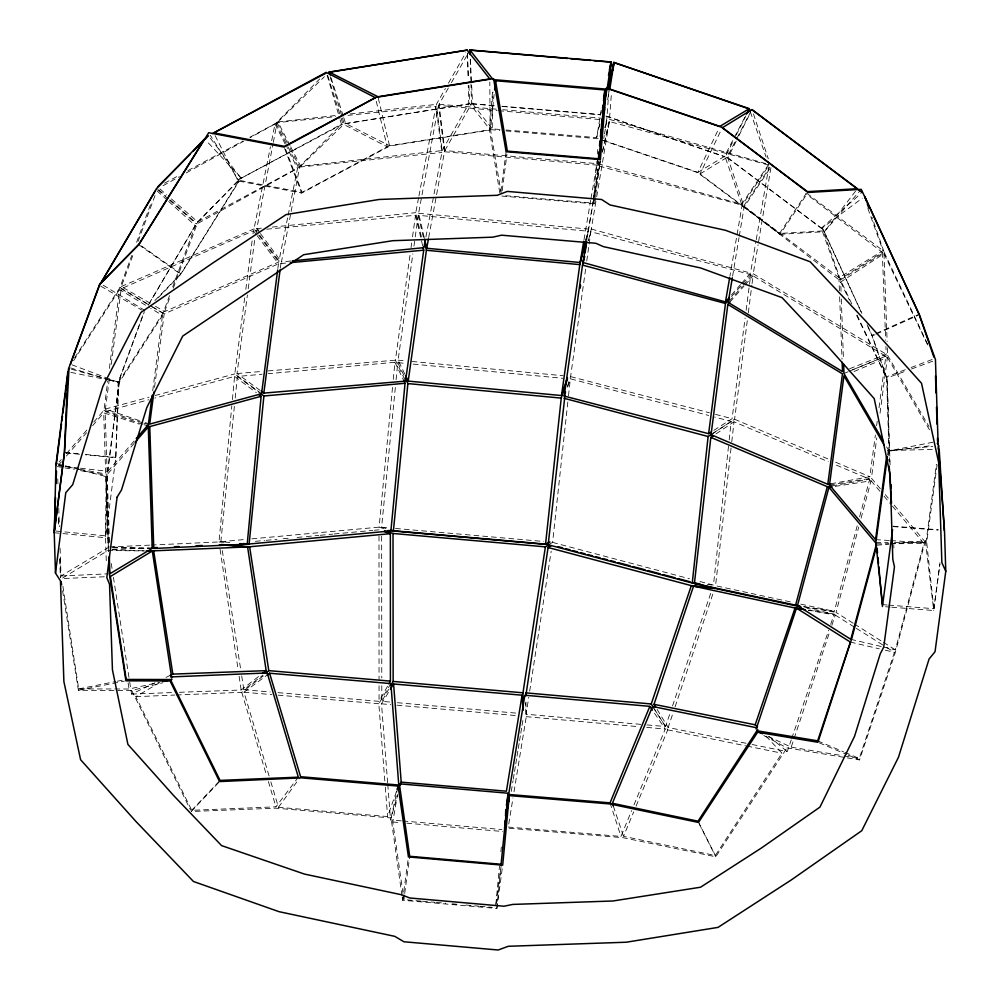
<?xml version="1.0" encoding="UTF-8"?>
<svg xmlns="http://www.w3.org/2000/svg" width="1000" height="1000" viewBox="0 0 1000 1000"><rect width="100%" height="100%" fill="white"/><g stroke="black" fill="none" stroke-linecap="round" stroke-linejoin="round"><path stroke-width="0.75" stroke-dasharray="5 3.75" d="M499.925 129.488L492.25 128.837L492.912 91.912M108.425 380.037L118.95 382.175L107.163 474.263L105.725 535.887L55.9 531.05M106.287 560.737L105.562 537.725L115.838 457.388L118.125 382.512L143.238 314.237M118.95 382.175L115.725 457.762L85.525 454.837M448.338 88.025L439.062 104.25L444.8 150.55L597.087 163.625L597.312 160.562M599.763 127.013L599.975 123.963M608.837 91.175L606.825 118.65L604.888 127.65M768.662 164.412L741.675 204.338L599.763 164.2L599.987 161.137M602.362 152.25L609.487 119.388L611.425 93.238M499.8 192.887L489.462 130.137L492.612 90.75M593.638 198.463L593.25 203.05L503.125 195.5M593.763 196.925L596.737 161.725M597.375 154.075L597.762 149.488M501.85 196.075L594.575 203.85L598.212 160.95M151.2 545.062L218.988 541.95L231.825 405.788M232.4 399.6L234.587 376.388L154.825 398.088M383.525 528.575L379.113 527.137L392.688 385.613M393.288 379.387L394.925 362.275L268.25 373.688M495.85 904.488L499.538 865.662M500.875 851.688L501.312 847.025M402.188 897.2L402.612 900.25L496.863 908.475L500.712 868.162M386.025 528.55L381.6 527.238L395.487 385.938M396.1 379.725L397.775 362.65L405.487 363.387M229.788 542.438L220.863 541.712L234.425 405.812M235.2 398.088L237.362 376.475L262.075 374.25M501.312 193.837L490.513 129.637L494.125 94.488M549.275 544.175L552.6 542.413L567.837 401.925M568.513 395.75L570.35 378.775L708.637 415.462M728.512 446.15L713.462 585.125L696.925 580.737M729.188 439.975L731.188 421.45L714.663 417.062M731.05 448.075L715.562 585.725L793.2 602.487M731.75 441.887L734.013 421.788L828.263 461.688M80.5 468.212L107.863 471.312L119.237 382.35L162.463 315.425L150.762 308.35M93.787 422.013L103.963 410.275L107.762 380.863M109.362 368.475L119.575 289.5L149.462 307.575M152.725 390.75L162.463 315.425M261.562 393.725L234.8 373.888L244.812 296.962M245.825 289.275L252.225 240.037M253.025 233.888L253.425 230.812L121.2 288.738L111.062 365.85M277.863 268.463L278.475 263.825L257.137 235.7M713.838 430.35L732.087 418.688L745.125 318M746.137 310.262L750.75 274.625L590.837 231.713L588.663 240.425M711.062 434.688L734.587 419.237L747.5 319.012M748.3 312.85L751.875 285.1M752.075 283.55L753.062 275.837L885.85 356.3L878.662 410.35M139.35 420.6L105.388 409.038L109.438 378.188M154.525 387.375L164.188 313.9L278.475 263.825M500.9 191.375L506.1 151.713M502.163 190.787L506.962 154.175M593.65 200L598.638 161.85M594.575 203.85L600.375 159.6M260.163 390.425L237.013 373.55L247.4 294.95M248.212 288.775L254.938 237.913M280.325 268.175L280.938 263.55L259.65 235.15M830.788 483.775L869.825 476.737L875.375 435.05M876.612 425.788L877.225 421.15M880.362 488.775L871.438 478.2L876.775 437.925M880.05 413.15L887.425 357.388L853.763 371.637M890.825 540.6L925.938 542.825L936.363 464.35M888.737 605.138L933.825 608.688L939.975 562.762M891.762 607.225L933.737 610.525L939.938 564.212M402.612 900.25L408.225 858.487M420.975 901.087L403.888 899.587L404.513 894.95M404.712 893.413L409.712 856.287M495.962 904.5L501.375 864.287M496.863 908.475L502.688 865.175M887.6 455.15L888.225 450.538L933.012 449.412M933.825 608.688L926.7 542.362L937.15 464.525M404.862 379.725L395.412 360.175L410.175 253.8M411.025 247.638L411.675 243.012M412.525 236.838L415.525 215.263L266.8 229.188M404.837 374.125L398.088 360.163L412.875 253.825M413.95 246.125L415.012 238.412M415.238 236.875L418.237 215.3L588.138 231.213L586.838 240.463M567.413 386.337L570.6 376.613L585.887 267.162M586.75 261L588.9 245.588M589.113 244.037L590.837 231.713M640.763 724.362L526.138 714.237L528.737 697.312M529.688 691.162L551.175 551.213M506.075 130L596.688 137.637L601.25 110.025M511.275 791.438L513.025 780.688M513.275 779.163L514.288 773.025M514.538 771.488L515.538 765.35M515.788 763.812L516.788 757.675M517.038 756.137L518.038 750M518.288 748.462L519.288 742.325M519.538 740.788L520.538 734.65M520.788 733.112L521.8 726.975M522.05 725.45L523.05 719.3M508.75 824L513 797.938M514 791.8L526.263 716.675L525.363 702.887M732.588 276.238L739.013 237.712M739.262 236.175L744.15 206.9L771.062 166.875L758.325 243.225M743.225 285.238L753.238 273.775L758.075 244.762M584.012 239.675L590.712 200.1M590.962 198.575L597.65 160.588M585.562 240.712L588.438 229.075L593.112 201.462M593.375 199.938L599.85 161.588M603.75 138.575L604.263 135.512M604.525 133.975L606.862 120.175L602.225 119.763M586.838 239.55L600.212 161.637M588.387 240.688L591.275 229.037L596.45 198.312M596.7 196.775L609.375 121.487L769.075 165.175L742.125 205.2L729.975 275.812M403.013 893.5L392.788 821.975L397.512 794.5M741.5 283.45L750.5 273.062L755.987 241.15M756.25 239.638L768.812 166.688M424.25 237.625L418.612 213.3L438.488 105.412L497.188 110.562M428.688 237.537L436.312 196.175M436.587 194.638L444.5 151.75L438.488 105.412M421.425 237L415.775 212.662L418.65 197.475M418.938 195.963L435.9 106.35L348.013 115.363M425.925 236.9L441.912 152.487L435.9 106.35M259.525 232.35L256.788 228.65L273.025 143.837M273.312 142.325L277.075 122.638L335.675 116.625M290.75 261.025L281.462 261.962L290.837 212.987M291.125 211.462L299.625 167.075L289.05 146.237M601.237 111.8L600.65 114.812L502.638 106.463M257.688 233.787L254.025 228.875L270.45 146.762M271.675 140.675L275.012 123.95L250.438 137.5M155.438 306.275L164.613 311.588L278.775 261.988L287.838 216.737M288.137 215.238L297.488 168.475L286.962 147.6M607.6 99.65L609.525 90.575M596.688 137.637L599.925 122.5M597.087 163.625L597.737 160.625M599.763 164.2L600.413 161.213M401.975 895.675L391.062 817.95L397.413 789.112M605.15 127.662L606.862 120.175M602.587 151.237L609.375 121.487M585.962 239.938L588.138 231.213M853.175 623.225L836.05 612.413L858.713 527.137M861.1 518.162L871.05 480.763L831.925 486.887M804.475 606.763L834.3 611.362L857.625 524.275M859.638 516.763L869.688 479.225L833.975 464.113M883.462 647.038L895.325 649.837L923.938 543.525L892 505.637M890.487 543.987L925.362 540.8L895.175 652.95L859.538 759.912L786.988 747.875L762.938 735.1M401.35 820.863L390.525 819.938L397.512 795.212M567.65 387.137L570.35 378.775M844.163 755.962L859.3 758.475L894.45 652.337L886.562 647.375M746.025 743.275L668.162 727.513L673.112 712.712M675.1 706.787L714.225 589.85M767.95 736.312L791.2 747.175L793.637 739.837M794.137 738.375L829.887 631.225M831.85 625.35L835.275 615.075L808.425 610.288M646.963 724.912L665.537 726.55L670.55 711.787M672.55 705.888L711.075 592.2M752.125 744.513L787.237 751.625L791.237 739.912M791.737 738.45L828.7 630.188M830.7 624.338L834.2 614.1L806.975 608.237M270.863 781.9L278.475 807.3L387.587 816.55L396.737 790.763M74.638 357.75L119.975 287.488L131.788 255.438M136.613 242.325L151.65 201.537M71.888 364.8L118.4 382.312L144.412 311.613M118.4 382.312L163.038 313.163L169.488 295.65M172.712 286.887L195.287 225.6L168.312 201.1M150.188 303.238L121.325 286.537L133.225 254.412M138.1 241.275L155.4 194.562M164.613 311.588L170.575 295.5M173.287 288.188L197.138 223.825L297.488 168.475M508.25 827.062L620.975 836.425L631.6 810.65M633.962 804.925L665.263 729.05L653.275 711.388M766.062 736.137L781.975 753.213L715.325 855.525L623.525 836.338L633.675 811.875M636.075 806.125L667.725 729.875L652.562 706.488M603.688 140.463L697.875 172.387L718.525 129.15M855.525 191.188L825.037 230.812L779.5 233.463L700.05 173.95L721.55 129.213M867.862 208.512L882.987 250.613L839.062 277.712L743.75 205.963L727.862 157.825L736.15 141.263M738.913 135.75L750.65 112.287M741.675 204.338L725.188 157.012L733.462 140.55M736.225 135.062L745.9 115.85M700.05 173.95L726.975 157.413L736.188 139.675M736.9 138.312L750.362 112.387M697.875 172.387L724.4 156.45L733.65 138.7M734.362 137.338L745.037 116.85M278.025 692.638L379.062 701.35L388.9 683.825M290.712 146.862L300.663 166.262L442.125 150.612L436.35 104.388L445.412 88.488M448.438 83.188L465.8 52.725M442.125 150.612L468.75 103.9L468.25 85.45M389.575 702.025L381.8 701.338L388.6 689.388M451.438 82.613L468.45 52.85M444.8 150.55L471.525 103.812L470.962 83.875M148.25 305.25L196.175 223.875L240.863 177.688L206.737 141.2M149.175 303.55L195.287 225.6M384.825 781.012L378.812 703.75L390.125 684.85M387.638 782.775L381.5 703.825L389.562 690.588M154.887 300.538L180.963 273.75L240.863 177.688M158.575 297.387L180.787 274.288L239.125 181.137L210.338 135.312M73.587 360.7L119.575 289.5M509.175 828.238L622.95 837.688L715.8 856.775L786.988 747.875M779.5 233.463L805.738 194.175M601.512 140L697.55 172.55L780.062 234.288L807.15 193.725M743.75 205.963L769.812 167.362M278.475 807.3L299.713 777.938M159.85 682.5L135.838 696.675L191.737 810.312L275.938 806.825L298.337 777.163M58.35 465.363L61.375 461.863M66.425 456.037L86.575 432.7M92.625 425.7L103.713 412.863L139.375 424.15M108.85 542.975L106.575 475.25L134.05 443.45M59.225 461.925L61.262 459.575M66.338 453.7L87.688 429.062M107.863 471.312L134.188 440.938M731.488 294.975L740.487 284.6M729.212 301.288L742.225 286.388M780.062 234.288L824.287 231.713L860.225 190.525M731.55 296.55L741.65 285.012M742.663 283.863L750.75 274.625M729.862 302.113L743.988 286.125M745 284.975L753.062 275.837M191.737 810.312L220.05 780.4M218.512 782.688L191.25 811.488L275.738 808.175L391.062 817.95M249.75 137.325L275.875 123.263L319.688 78.95M171.375 198.9L197.675 221.887L298.5 167.613L341.413 124.2L340.112 119.763M197.675 221.887L241.012 178.337L341.413 124.2M290 145.488L277.913 121.925L324.438 76.65M300.663 166.262L344.175 123.938L468.75 103.9M839.062 277.712L821.287 228.263L860.95 193.562M179.412 692.3L241.163 690.013L260.2 675.263M241.7 675.925L243.825 689.688L262.85 675.175M176.337 695L241.75 692.312L267.225 672.95M851.775 303.863L840.487 279.975L822.337 227.887L862.2 198.238M269.062 775.913L243.988 692.225L267.15 675.037M715.987 433.913L734.013 421.788M841.038 291.325L840.7 282.013L883.988 253.637L927.625 344.925M713.238 433.162L731.188 421.45M839.412 290.663L839 279.775L882.312 252.35L805.675 193.463M840.487 279.975L884.188 252.325L871.875 216.988M60.1 548.225L61.025 575.975L108.075 547.75L103.713 412.863M163.038 185.712L179.425 176.675M186.25 172.913L243.612 141.275M164.525 183.2L178.275 175.8M187.9 170.625L242.875 141.025M215.138 135.625L237.65 180.037L302.137 192.35L387.225 146.812L376.125 100.662M239.125 181.137L301.712 193.075L389.75 146.025L489.462 130.137M237.65 180.037L342.938 124.038L387.225 146.812M129.65 681.787L131.562 694.075L154.95 682.763M165.963 677.438L170.087 675.438M905.263 369.725L886.3 376.925L871.9 335.312L874.675 334.062M876.062 333.45L917.65 314.788M890.1 464.888L887.125 379L872.237 335.913L875.013 334.675M876.4 334.05L917.987 315.4M121.325 286.537L254.025 228.875M843.962 373.475L848.188 371.725M849.587 371.138L887.613 355.387L887.337 347.675M852.6 369.762L885.85 356.3M849.55 368.775L886.2 354.212L885.913 346.5M911.087 367.512L934.425 358.65M933.025 442.225L888.938 450.85L886.625 378.088L905.688 371.112M911.55 368.963L933.55 360.9M105.388 409.038L149.025 397.188M155.037 395.55L234.8 373.888M109.45 542.312L105.15 411.6L148.8 399.725M62.587 590.85L78.4 690.288L131.713 690.462L162.7 682.8M62.9 586.25L78.688 688.913L129.05 689.013L158.65 682.475M78.688 688.913L115.812 681.513M117.287 681.213L126.2 679.438M78.4 690.288L124.425 681.112M831.862 485.9L869.688 479.225M829.5 485.012L871.438 478.2M343.725 117.613L345.6 123.488L389.525 145.738L490.125 129.713L489.8 82M345.6 123.488L469.787 103.787L490.125 129.713M889.4 451.087L932.062 445.538M277.913 121.925L337.9 115.288M350.213 113.925L436.35 104.388M299.625 167.075L441.912 152.487M256.788 228.65L261.413 228.175M272.225 227.1L415.775 212.662M259.05 229.913L255.95 230.212L258.725 233.912M280.938 263.55L285.587 263.113M255.362 541.312L264.637 540.45M266.175 540.312L277 539.3M283.175 538.725L290.912 538.013M297.087 537.438L304.812 536.712M306.363 536.575L318.725 535.425M320.275 535.275L332.638 534.125M334.175 533.975L358.913 531.675M360.45 531.538L372.812 530.388M374.363 530.237L379 529.812M887.387 450.613L932.775 446.438M220.863 541.712L245.688 539.425M251.887 538.862L379.113 527.137M876.838 545.237L888.962 544.125M237.013 373.55L261.85 371.45M268.062 370.925L395.412 360.175M109.612 546.975L149.662 545.138M112.212 549.538L149.488 547.863M61.025 575.975L108.362 573.825M104.288 576.775L61.725 578.587L107.875 550.525L144.65 550.925M135.838 696.675L174.775 695.062M131.562 694.075L173.238 692.537M876.525 543.85L888.763 543.763M890.288 543.75L923.938 543.525M875.863 542.65L888.188 542.587M894.35 542.55L926.7 542.362M112.638 547.825L152.213 548.375M112.188 549.788L144.488 550.862M112.65 547.075L149.2 548.325M875.562 539.637L889.3 540.513M893.188 526.2L938.275 529.75M892.975 526.575L938.062 530.125M882.525 604.65L887.188 605.013M885.55 606.737L890.212 607.1M218.988 541.95L226.412 542.537M470.363 59.212L472.562 103.75L495.65 105.7M501.812 106.225L600.3 114.537M471.525 103.812L496.413 105.925M490.513 129.637L499.787 130.412M505.975 130.938L598.675 138.775M243.988 692.225L271.887 694.613M278.075 695.138L378.812 703.75M439.062 104.25L496.538 109.188M502.75 109.712L600.612 118.112M243.825 689.688L270.25 691.963M381.5 703.825L390.763 704.638M396.938 705.175L515.825 715.562M402.9 821L501.925 829.538M392.788 821.975L400.538 822.65M406.737 823.188L502.788 831.5M422.525 901.225L434.963 902.3M436.512 902.438L445.838 903.25M452.05 903.8L459.812 904.475M466.037 905.013L478.462 906.1M480.012 906.237L492.45 907.325M498.738 110.688L600.675 119.625M444.5 151.75L596.625 165.087M381.6 527.238L389.325 527.913M395.5 528.462L543.787 541.487M397.362 702.7L517.2 713.213M526.263 716.675L639 726.712M646.725 727.4L665.263 729.05M418.612 213.3L588.438 229.075M398.088 360.163L405.8 360.9M411.975 361.475L563.263 375.737M413.212 364.113L562.888 378.3M64.5 452.413L79.6 453.875M85.638 454.462L115.838 457.388M65.9 452.938L79.488 454.25M54.225 532.737L105.562 537.725L106.15 476.637L77.725 469.113M707.4 584.525L711.95 584.975M59.212 465.788L63.775 466.3M65.3 466.475L78.975 468.038M808.6 610.138L834.2 614.1M791.2 747.175L842.65 755.713M803.413 606.688L836.05 612.413M57.35 466.538L63.5 467.625M65.037 467.9L74.275 469.525M80.425 470.625L106.575 475.25M58.938 465.412L78.525 469.012M80.037 469.288L107.163 474.263M70.85 372.362L106.925 379.725M667.725 729.875L745.413 745.75M746.938 746.062L781.975 753.213M800.812 604.138L834.3 611.362M850.375 642.075L879.25 648.8M885.337 650.212L894.45 652.337M850.825 639.325L881.975 646.688M570.6 376.613L709.45 412.788M715.487 414.363L732.087 418.688M56.775 463.562L76.225 468.713M552.6 542.413L689.412 578.737M599.2 166.1L742.125 205.2M71.55 369.288L107.312 379.087M108.8 379.5L119.237 382.35M591.275 229.037L750.5 273.062M609.487 119.388L767.163 163.988M70.537 367.912L107.713 379.325M109.2 379.775L118.125 382.512M103.963 410.275L142.438 422.675M143.912 423.15L148.35 424.575M105.15 411.6L142.562 424.175M144 424.663L146.875 425.625M605.95 116.025L724.4 156.45M145.262 422.612L149.688 424.113M606.312 116.25L725.188 157.012M734.587 419.237L828.55 459.188M835.662 462.212L869.825 476.737M817.663 740.837L843.512 751.787M844.938 752.4L859.3 758.475M819.338 742.875L846.625 754.438M848.062 755.037L859.538 759.912M100.775 286.137L141.762 310.062M121.2 288.738L164.188 313.9M119.975 287.488L151.287 306.163M152.6 306.938L163.038 313.163M753.238 273.775L886.2 354.212M103.188 285.212L145.113 310.587M835.275 615.075L855 627.5M856.312 628.325L885.25 646.538M854.488 624.062L882.15 641.525M883.475 642.362L895.325 649.837M141.5 245.975L180.963 273.75M138.787 244.725L180.787 274.288M237.362 376.475L259.075 392.438M726.975 157.413L825.037 230.812M234.587 376.388L256.312 392.675M806.875 193.312L882.987 250.613M727.862 157.825L821.287 228.263M744.15 206.9L839 279.775M769.425 736.725L787.237 751.625M159.938 188.9L166.8 194.9M158.737 189.75L165.712 195.95M170.375 200.075L197.138 223.825M157.7 189.638L168.2 198.975M169.363 200.012L196.175 223.875M157.062 190.9L167.188 200.087M885.312 494.65L888.288 498.175M894.237 505.225L925.938 542.825M871.05 480.763L880.025 491.425M884.013 496.163L891 504.45M472.562 103.75L492.25 128.837M210.387 138.212L241.012 178.337M253.425 230.812L256.212 234.475M258.612 235.012L278.775 261.988M260.438 233.588L281.462 261.962M654.412 708.975L665.537 726.55M657.15 709.475L668.162 727.513M887.613 355.387L928.988 426.562M887.425 357.388L930.25 431.138M886.612 446.85L888.938 450.85M275.875 123.263L298.5 167.613M277.075 122.638L288.35 144.85M698.012 821.188L715.325 855.525M699.188 823.825L715.8 856.775M275.012 123.95L286.25 146.213M131.713 690.462L190.562 810.1M397.775 362.65L403.837 375.213M394.925 362.275L403.7 380.475M840.7 282.013L849.35 300.113M856.675 315.438L886.625 378.088M884.188 252.325L927.812 344.663M857.087 315.1L886.3 376.925M822.337 227.887L862.113 314.113M867.987 326.825L871.9 335.312M824.287 231.713L861.875 313.387M867.062 324.65L872.237 335.913M285.575 149.225L302.137 192.35M284.6 148.512L301.712 193.075M750.362 111.9L766.125 157.125M613.337 806.162L623.525 836.338M753.462 113.888L768.288 158.825M610.037 802.862L620.975 836.425M331.1 77.925L343.263 116.137M327.75 75.625L340.637 116.7M341.1 118.162L342.938 124.038M241.75 692.312L266.613 775.588M268.387 781.538L275.938 806.825M330.175 76.762L341.987 116.562M342.425 118.038L344.175 123.938M327.125 75.263L339.688 118.275M415.525 215.263L423 247.138M378.3 98.212L389.525 145.738M418.237 215.3L423.562 238.113M111.263 563.513L112.212 569.65M113.413 577.337L129.412 680.25M222.3 550.6L240.75 669.812M128.112 682.862L129.05 689.013M220.075 549.3L238.188 670.125M239.1 676.25L241.163 690.013M403.237 895.025L403.888 899.587M925.362 540.8L933.737 610.525M387.762 784.325L390.525 819.938M385.312 787.188L387.587 816.55M888.225 450.538L888.9 461.4M467.362 53.225L468.612 79.275M468.9 85.4L469.787 103.787M882.312 252.35L885.675 340.325M839.65 296.887L842.025 359.137M883.988 253.637L887.125 341.512M841.312 299.075L843.462 359.525M108.663 551.062L106.15 476.637L108.513 551.525M57.763 478.862L57.975 485.037M58.75 508.15L59.375 526.65M58.612 517.975L58.875 525.75M59.962 558.4L60.6 577.05M893.775 544.925L893.875 548.05M887.125 379L889.75 461.912M58.525 519.113L58.762 526.838M59.787 559.237L60.362 577.762M470.262 59.35L470.913 82.338M467.388 53.15L468.088 79.3M525.925 702.025L526.138 714.237M381.65 536.213L381.775 677.975M381.775 685.763L381.8 701.338M379 536.05L379.05 679.513M379.05 685.75L379.062 701.35"/><path stroke-width="1.5" d="M508.575 802.212L508.675 794.45L524.862 695.225L649.837 706.35L652.412 710.125M505.188 825.175L505.35 820.537M505.525 815.9L505.75 809.725M938.263 446.3L944.488 530.237L945.775 571.287L935.037 651.712L929.075 659.025L898.462 757.275L861.762 830.713L791.137 880.05L718.025 927.387L626.225 942.225L508.288 946.287L498.175 950L403.913 941.762L394.787 936.35L278.988 911.663L193.45 881.488L135.825 821.35L80.588 759.712L63.888 681.587L60.462 580.85L55.487 573.1L54.225 532.737L55.525 497.388M56.037 483.55L56.5 471.25M608.95 89.637L610.95 62.162L593.913 60.712M613.125 70.15L613.7 62.462L749.35 108.987L750.362 111.9M604.85 89.975L599.038 158.8L507.362 151.125L495.538 80.738L604.85 89.975L603.5 100.65M598.475 157.887L599 151.75M599.525 145.625L599.913 141.025M146.875 425.625L149.762 426.587L153.763 548.475L247.2 544.188L261.137 396.287L258.725 394.487M876.438 546.737L851.462 639.513L817.913 742.275L757.6 732.262L698.5 822.45L609.913 803.95L509.275 795.6L502.688 865.175L408.438 856.938L398.088 786.075L301.4 777.875L219.562 781.575L170.087 680.987L125.913 680.812L109.438 574.325L108.863 557.263M403.7 380.475L405.05 383.275L390.887 530.962L249.125 544.012L243.175 543.525M501.012 865.062L508.137 793.238L399.35 783.812L398.3 789.925M549.975 542.025L545.562 544.113L393.413 530.75L407.887 383.575L405.188 378M249.125 544.012L263.9 395.988L260.287 393.325M494.588 89.9L495.538 80.738M545.562 544.113L561.25 398.113L567.513 378.738M564.95 395.5L548.175 544.75L692.25 583.013L699.825 583.763M692.25 583.013L708.112 436.512L711.963 434M800 606.075L694.4 583.55L710.837 437.375L713.413 435.65M600.413 136.475L605.625 94.2M602.537 108.275L602.925 105.225M56.175 465.438L61.487 423.875M61.887 420.8L62.475 416.188M62.862 413.1L65.425 393.1M65.812 390.012L66.413 385.4M66.8 382.325L68.575 368.462M54.225 532.737L64.5 452.413L69.05 367.45L99.688 284.15L138.787 244.725L208.7 132.7L284.05 147.075L375.975 97.362L493.575 78.625L506.1 151.713L600.375 159.6L606.362 88.162L722.25 127.45L808 192.463L861.263 189.35L919.375 314.775L935.45 359.562L938.15 444.738M55.487 573.1L65.775 492.688L72.737 484.625L102.9 386.35L140.912 312.462L212.787 263.025L286.163 214.55L379.188 199.462L497.238 195.3L507.35 191.412L601.625 199.5L610.037 204.963L725.487 230.287L810.175 261.788L865.387 320.637L921.525 383.275L938.688 462.675L941.862 562.65L945.775 571.287M152.125 395.363L148.35 424.575L136.213 438.6M277.663 270.012L261.562 393.725L149.688 424.113L153.912 391.962M584.675 256.388L582.513 265.1L564.212 396.062L708.625 433.688L725.487 303.475L729.525 298.863M729.862 302.113L727.85 304.4L711.062 434.688L827.788 484.312L830.788 483.775M423 247.138L423.713 250.175L405.538 381.125L263.812 393.1L280.125 269.725M827.788 484.312L842.475 373.862L727.85 304.4M886.575 456.75L875.562 539.637L829.5 485.012L843.95 375.8L884.287 445.262M892.562 529.637L882.438 606.487L878.8 566.675M938.413 448.963L938.825 445.887L937.262 443.2M887.4 456.675L875.863 542.65L882.525 604.65M938.575 453.837L939.2 449.263L944.275 530.612M567.438 377.55L561.512 395.55L408.225 381.1L426.413 250.275L424.637 242.675M561.512 395.55L579.8 264.637L585.6 241.388M506.425 805.475L508.137 793.238M580.163 288.275L580.6 285.188M585.112 252.8L586.413 243.55M504.562 827.862L509.275 795.6M523.3 707.775L522.975 692.812L545.4 546.862L549.388 544.738L548.925 547.812M525.812 695.925L548.088 547.5L551.112 545.675M602.087 121.013L602.55 118.025M602.513 110.388L607.038 89.188L611.3 61.938L469.9 50L470.138 54.612M614 62.488L609.837 89.062L719.862 126.363L749.312 108.663L614 62.488L608.362 89.513M390.363 689.262L393.587 683.975L522.087 695.2L506.413 791.2L401.213 782.125L400.4 785.037M732.325 277.787L728.213 302.438L842.5 371.587L842.15 362.25M424.6 239.137L426.712 248.263L580.15 262.512L583.75 241.2M729.488 297.288L725.487 301.9L582.975 262.5L586.575 241.088M725.487 301.9L729.712 277.337M426.712 248.263L428.413 239.075M425.35 239.975L423.9 247.65L292.3 260.875M603.975 112.225L604.562 109.213M608.387 89.6L613.7 62.462M609.475 69.688L610.95 62.162M608.475 75.462L611.3 61.938M603.65 112.025L604.587 107.525M600.562 132.912L601.2 129.887M397.413 789.112L398.088 786.075M580.15 262.512L585.2 242.162M582.975 262.5L584.412 256.688M828.925 487.362L797.475 605.638L850.825 639.325L876.525 543.85L828.925 487.362L831.925 486.887M795.537 605.375L827.325 486.7L831.862 485.9M564.212 396.062L565.588 391.9M655.575 706.9L654.013 704.325L693.538 586.175L714.725 588.375L800.925 606.938M756.137 729.075L796.488 608.15L805.438 609.75M653.625 707.725L651.237 703.962L691.325 585.638L712.575 587.775L693.075 582.587M757.55 726.787L755.175 724.8L795.05 608.038L802.575 609.2M397.25 789.325L398.775 785.025L390.887 683.6L269.587 673.225L267.15 675.037M70.438 364.263L99.45 285.375L155.15 191.2M649.837 706.35L610.037 802.862L508.675 794.45M613.337 806.162L612.375 803.288L652.562 706.488L757.113 727.85M747.275 113.1L749.35 108.987M746.462 114.125L749.312 108.663M388.9 683.825L390.412 681.125L390.363 533.675L384.688 531.737M390.875 685.413L393.15 681.425L393.013 533.462L384.487 530.85M468.45 52.85L470 50.15L567.575 58.463M757.788 729.45L698.012 821.188L612.375 803.288M135.062 442.275L148.287 426.975L152.213 548.375L109.887 573.763L109.325 556.825M157.662 186.9L190.125 154.275M193.375 151L202.037 142.3M205.287 139.037L208.538 135.775M262.575 673.413L266.15 670.65L247.6 546.938L219.387 544.712M265.225 673.363L268.788 670.638L390.412 681.125M708.625 433.688L711.225 432.025M171.725 678L152.312 551L110.363 576.512L126.2 679.438L171.962 679.538M212.638 133.562L326.262 72.3M170.087 675.438L172.838 674.112L266.15 670.65M149.762 426.587L261.137 396.287M163.088 681.5L167.525 680.512M328.862 72.337L467.312 50.075M329.225 72.05L467.212 50.163L489.775 78.913L377.95 96.737L329.225 72.05L330.163 74.987M290.25 262.675L423.713 250.175M221.363 544.487L249.625 546.775L390.363 533.675M263.9 395.988L405.05 383.275M151.05 547.788L157.262 547.513M174.35 546.737L179 546.525M196.088 545.763L202.3 545.475M149.113 551.013L247.6 546.938M170.75 676.925L267.225 672.95L298.337 777.163L220.05 780.4L170.562 679.788M146.188 550.938L152.312 551M239.775 543.6L247.2 544.188M570.675 58.725L590.812 60.438M607.038 89.188L493.125 79.6L469.9 50M398.775 785.025L300.6 776.712L269.587 673.225M501.375 864.287L409.712 856.287L399.35 783.812M387.863 530.525L549.388 544.738M393.013 533.462L545.4 546.862M525.75 692.862L651.237 703.962M393.15 681.425L522.975 692.812M426.413 250.275L579.8 264.637M407.887 383.575L561.25 398.113M694.4 583.55L698.938 584.012M757.15 730.8L817.663 740.837L850.375 642.075L796.488 608.15M654.013 704.325L755.175 724.8M693.538 586.175L795.05 608.038M564.05 398.288L708.112 436.512M558.125 546.65L562.625 547.85M565.612 548.65L570.112 549.85M573.112 550.65L577.612 551.85M580.612 552.638L585.112 553.837M588.112 554.637L592.612 555.837M595.612 556.638L600.112 557.837M603.1 558.625L607.6 559.825M610.6 560.625L615.1 561.825M618.1 562.625L630.1 565.812M633.1 566.613L645.088 569.812M648.088 570.612L660.088 573.8M663.088 574.6L675.088 577.788M678.088 578.587L690.075 581.788M548.088 547.5L691.325 585.638M582.513 265.1L725.487 303.475M390.462 529.875L393.413 530.75M710.837 437.375L827.325 486.7M759.737 732.475L762.475 733.75M261.375 391.325L263.812 393.1M752.025 109.537L862.125 192.537M883.5 441.512L843.962 373.475L843.625 364.175M405.513 375.513L408.225 381.1M866.237 200.8L864.7 196.388L919.038 314.163L933.925 357.212M867.262 203.75L868.8 208.162M61.137 581.675L61.625 584.725M153.725 551.175L172.838 674.112M249.625 546.775L268.788 670.638M877.113 548.3L877.537 552.9M877.95 557.487L878.512 563.612M393.587 683.975L401.213 782.125M522.087 695.2L523.125 710.225M889.188 466.05L891.525 503.3M891.1 484.812L891.263 487.875M935.512 375.938L936.05 393.062M936.5 407.075L937.038 424.212M937.475 438.225L937.575 441.337M470 50.15L470.087 53.212M55.925 464.85L54.387 530.9L64.388 452.788L67.85 371.75L55.925 464.85M117.088 497.188L106.812 577.6L109.537 584.288L112.438 669.825L127.912 744.412L173.688 795.625L221.575 845.612L304.413 874.062L401.5 894.75L409.725 897.987L503.988 906.225L512.7 904.425L612.962 900.987L700.537 887.225L761.237 848.125L819.95 807.113L854.513 736.4L880.25 653.8L883.713 647.2L894.463 566.788L892.812 559.338L890.125 474.712L874.212 398.587L827.887 346.512L782.062 297.65L700.55 267.938L603.413 246.637L595.812 243.275L501.538 235.188L492.825 237.162L392.725 240.7L303.65 254.713L182.725 336.062L146.75 407.688L121.5 489.95L117.088 497.188M156.537 188.6L100.575 283.625L138.963 244.175L204.6 138.925L156.537 188.6M751.787 109.65L722.225 127.812L807.438 191.637L857.425 188.713L751.787 109.65M375.412 97.688L284.462 146.35L213.738 132.85L326.825 72.7L375.412 97.688"/></g></svg>
